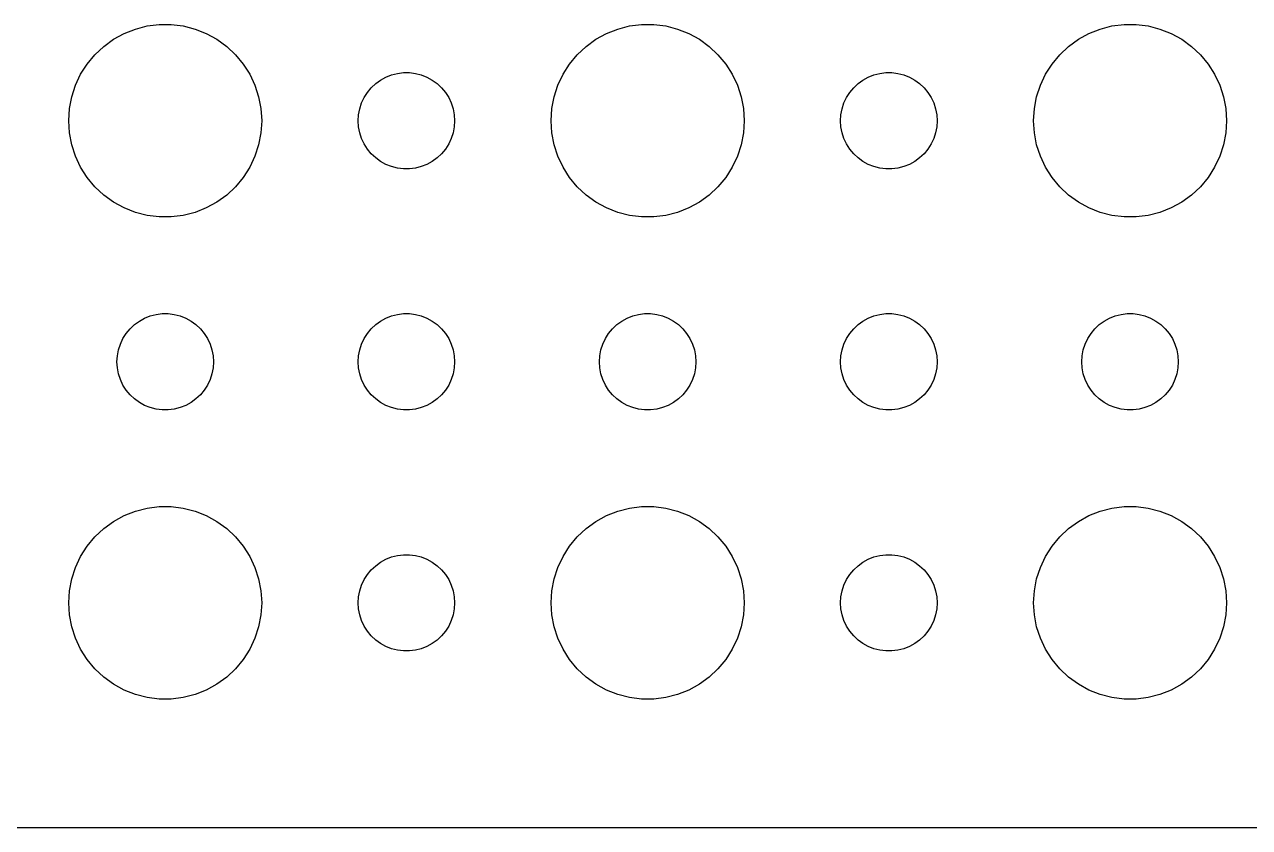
# Model space of a CAD drawing. Header units: metres. Extents: x -134 to 134, y 518 to 1078.
# Drawn here: x 63.12 to 101.21, y 860.01 to 884.99 of the extents above; entities that cross this region are included whole.
import ezdxf

# ---------------------------------------------------------------- set-up
doc = ezdxf.new("R2010")
doc.units = ezdxf.units.M

msp = doc.modelspace()

# ---------------------------------------------------------------- linework, layer by layer
for p, q in [((66.2227, 884.714), (66.573, 884.853)), ((66.573, 884.853), (66.9379, 884.947)), ((66.9379, 884.947), (67.3116, 884.994)), ((67.3116, 884.994), (67.6884, 884.994)), ((67.6884, 884.994), (68.0621, 884.947)), ((68.0621, 884.947), (68.427, 884.853)), ((68.427, 884.853), (68.7773, 884.714)), ((81.2227, 884.714), (81.573, 884.853)), ((81.573, 884.853), (81.9379, 884.947)), ((81.9379, 884.947), (82.3116, 884.994)), ((82.3116, 884.994), (82.6884, 884.994)), ((82.6884, 884.994), (83.0621, 884.947)), ((83.0621, 884.947), (83.427, 884.853)), ((83.427, 884.853), (83.7773, 884.714)), ((96.2227, 884.714), (96.573, 884.853)), ((96.573, 884.853), (96.9379, 884.947)), ((96.9379, 884.947), (97.3116, 884.994)), ((97.3116, 884.994), (97.6884, 884.994)), ((97.6884, 884.994), (98.0621, 884.947)), ((98.0621, 884.947), (98.427, 884.853)), ((98.427, 884.853), (98.7773, 884.714)), ((65.5877, 884.312), (65.8925, 884.533)), ((65.8925, 884.533), (66.2227, 884.714)), ((68.7773, 884.714), (69.1075, 884.533)), ((69.1075, 884.533), (69.4123, 884.312)), ((80.5877, 884.312), (80.8925, 884.533)), ((80.8925, 884.533), (81.2227, 884.714)), ((83.7773, 884.714), (84.1075, 884.533)), ((84.1075, 884.533), (84.4123, 884.312)), ((95.5877, 884.312), (95.8925, 884.533)), ((95.8925, 884.533), (96.2227, 884.714)), ((98.7773, 884.714), (99.1075, 884.533)), ((99.1075, 884.533), (99.4123, 884.312)), ((65.073, 883.763), (65.3131, 884.054)), ((65.3131, 884.054), (65.5877, 884.312)), ((69.4123, 884.312), (69.6869, 884.054)), ((69.6869, 884.054), (69.927, 883.763)), ((80.073, 883.763), (80.3131, 884.054)), ((80.3131, 884.054), (80.5877, 884.312)), ((84.4123, 884.312), (84.6869, 884.054)), ((84.6869, 884.054), (84.927, 883.763)), ((95.073, 883.763), (95.3131, 884.054)), ((95.3131, 884.054), (95.5877, 884.312)), ((99.4123, 884.312), (99.6869, 884.054)), ((99.6869, 884.054), (99.927, 883.763)), ((64.8711, 883.445), (65.073, 883.763)), ((69.927, 883.763), (70.1289, 883.445)), ((79.8711, 883.445), (80.073, 883.763)), ((84.927, 883.763), (85.1289, 883.445)), ((94.8711, 883.445), (95.073, 883.763)), ((99.927, 883.763), (100.129, 883.445)), ((64.7107, 883.104), (64.8711, 883.445)), ((70.1289, 883.445), (70.2893, 883.104)), ((74.1963, 883.266), (74.3613, 883.357)), ((74.3613, 883.357), (74.5365, 883.427)), ((74.5365, 883.427), (74.7189, 883.473)), ((74.7189, 883.473), (74.9058, 883.497)), ((74.9058, 883.497), (75.0942, 883.497)), ((75.0942, 883.497), (75.2811, 883.473)), ((75.2811, 883.473), (75.4635, 883.427)), ((75.4635, 883.427), (75.6387, 883.357)), ((75.6387, 883.357), (75.8037, 883.266)), ((79.7107, 883.104), (79.8711, 883.445)), ((85.1289, 883.445), (85.2893, 883.104)), ((89.1963, 883.266), (89.3613, 883.357)), ((89.3613, 883.357), (89.5365, 883.427)), ((89.5365, 883.427), (89.7189, 883.473)), ((89.7189, 883.473), (89.9058, 883.497)), ((89.9058, 883.497), (90.0942, 883.497)), ((90.0942, 883.497), (90.2811, 883.473)), ((90.2811, 883.473), (90.4635, 883.427)), ((90.4635, 883.427), (90.6387, 883.357)), ((90.6387, 883.357), (90.8037, 883.266)), ((94.7107, 883.104), (94.8711, 883.445)), ((100.129, 883.445), (100.289, 883.104)), ((64.5943, 882.746), (64.7107, 883.104)), ((70.2893, 883.104), (70.4057, 882.746)), ((73.7865, 882.882), (73.9065, 883.027)), ((73.9065, 883.027), (74.0439, 883.156)), ((74.0439, 883.156), (74.1963, 883.266)), ((75.8037, 883.266), (75.9561, 883.156)), ((75.9561, 883.156), (76.0934, 883.027)), ((76.0934, 883.027), (76.2135, 882.882)), ((79.5943, 882.746), (79.7107, 883.104)), ((85.2893, 883.104), (85.4057, 882.746)), ((88.7865, 882.882), (88.9065, 883.027)), ((88.9065, 883.027), (89.0439, 883.156)), ((89.0439, 883.156), (89.1963, 883.266)), ((90.8037, 883.266), (90.9561, 883.156)), ((90.9561, 883.156), (91.0934, 883.027)), ((91.0934, 883.027), (91.2135, 882.882)), ((94.5943, 882.746), (94.7107, 883.104)), ((100.289, 883.104), (100.406, 882.746)), ((64.5237, 882.376), (64.5943, 882.746)), ((70.4057, 882.746), (70.4763, 882.376)), ((73.5471, 882.373), (73.6053, 882.552)), ((73.6053, 882.552), (73.6855, 882.723)), ((73.6855, 882.723), (73.7865, 882.882)), ((76.2135, 882.882), (76.3145, 882.723)), ((76.3145, 882.723), (76.3947, 882.552)), ((76.3947, 882.552), (76.4529, 882.373)), ((79.5237, 882.376), (79.5943, 882.746)), ((85.4057, 882.746), (85.4763, 882.376)), ((88.5471, 882.373), (88.6053, 882.552)), ((88.6053, 882.552), (88.6855, 882.723)), ((88.6855, 882.723), (88.7865, 882.882)), ((91.2135, 882.882), (91.3145, 882.723)), ((91.3145, 882.723), (91.3947, 882.552)), ((91.3947, 882.552), (91.4529, 882.373)), ((94.5237, 882.376), (94.5943, 882.746)), ((100.406, 882.746), (100.476, 882.376)), ((64.5, 882), (64.5237, 882.376)), ((70.4763, 882.376), (70.5, 882)), ((73.5, 882), (73.5118, 882.188)), ((73.5118, 882.188), (73.5471, 882.373)), ((76.4529, 882.373), (76.4882, 882.188)), ((76.4882, 882.188), (76.5, 882)), ((79.5, 882), (79.5237, 882.376)), ((85.4763, 882.376), (85.5, 882)), ((88.5, 882), (88.5118, 882.188)), ((88.5118, 882.188), (88.5471, 882.373)), ((91.4529, 882.373), (91.4882, 882.188)), ((91.4882, 882.188), (91.5, 882)), ((94.5, 882), (94.5237, 882.376)), ((100.476, 882.376), (100.5, 882)), ((64.5237, 881.624), (64.5, 882)), ((70.5, 882), (70.4763, 881.624)), ((73.5118, 881.812), (73.5, 882)), ((73.5471, 881.627), (73.5118, 881.812)), ((76.4882, 881.812), (76.4529, 881.627)), ((76.5, 882), (76.4882, 881.812)), ((79.5237, 881.624), (79.5, 882)), ((85.5, 882), (85.4763, 881.624)), ((88.5118, 881.812), (88.5, 882)), ((88.5471, 881.627), (88.5118, 881.812)), ((91.4882, 881.812), (91.4529, 881.627)), ((91.5, 882), (91.4882, 881.812)), ((94.5237, 881.624), (94.5, 882)), ((100.5, 882), (100.476, 881.624)), ((64.5943, 881.254), (64.5237, 881.624)), ((70.4763, 881.624), (70.4057, 881.254)), ((73.6053, 881.448), (73.5471, 881.627)), ((73.6855, 881.277), (73.6053, 881.448)), ((76.3947, 881.448), (76.3145, 881.277)), ((76.4529, 881.627), (76.3947, 881.448)), ((79.5943, 881.254), (79.5237, 881.624)), ((85.4763, 881.624), (85.4057, 881.254)), ((88.6053, 881.448), (88.5471, 881.627)), ((88.6855, 881.277), (88.6053, 881.448)), ((91.3947, 881.448), (91.3145, 881.277)), ((91.4529, 881.627), (91.3947, 881.448)), ((94.5943, 881.254), (94.5237, 881.624)), ((100.476, 881.624), (100.406, 881.254)), ((64.7107, 880.896), (64.5943, 881.254)), ((70.4057, 881.254), (70.2893, 880.896)), ((73.7865, 881.118), (73.6855, 881.277)), ((73.9065, 880.973), (73.7865, 881.118)), ((76.2135, 881.118), (76.0934, 880.973)), ((76.3145, 881.277), (76.2135, 881.118)), ((79.7107, 880.896), (79.5943, 881.254)), ((85.4057, 881.254), (85.2893, 880.896)), ((88.7865, 881.118), (88.6855, 881.277)), ((88.9065, 880.973), (88.7865, 881.118)), ((91.2135, 881.118), (91.0934, 880.973)), ((91.3145, 881.277), (91.2135, 881.118)), ((94.7107, 880.896), (94.5943, 881.254)), ((100.406, 881.254), (100.289, 880.896)), ((64.8711, 880.555), (64.7107, 880.896)), ((70.2893, 880.896), (70.1289, 880.555)), ((74.0439, 880.844), (73.9065, 880.973)), ((74.1963, 880.734), (74.0439, 880.844)), ((74.3613, 880.643), (74.1963, 880.734)), ((74.5365, 880.573), (74.3613, 880.643)), ((75.6387, 880.643), (75.4635, 880.573)), ((75.8037, 880.734), (75.6387, 880.643)), ((75.9561, 880.844), (75.8037, 880.734)), ((76.0934, 880.973), (75.9561, 880.844)), ((79.8711, 880.555), (79.7107, 880.896)), ((85.2893, 880.896), (85.1289, 880.555)), ((89.0439, 880.844), (88.9065, 880.973)), ((89.1963, 880.734), (89.0439, 880.844)), ((89.3613, 880.643), (89.1963, 880.734)), ((89.5365, 880.573), (89.3613, 880.643)), ((90.6387, 880.643), (90.4635, 880.573)), ((90.8037, 880.734), (90.6387, 880.643)), ((90.9561, 880.844), (90.8037, 880.734)), ((91.0934, 880.973), (90.9561, 880.844)), ((94.8711, 880.555), (94.7107, 880.896)), ((100.289, 880.896), (100.129, 880.555)), ((65.073, 880.237), (64.8711, 880.555)), ((65.3131, 879.946), (65.073, 880.237)), ((69.927, 880.237), (69.6869, 879.946)), ((70.1289, 880.555), (69.927, 880.237)), ((74.7189, 880.527), (74.5365, 880.573)), ((74.9058, 880.503), (74.7189, 880.527)), ((75.0942, 880.503), (74.9058, 880.503)), ((75.2811, 880.527), (75.0942, 880.503)), ((75.4635, 880.573), (75.2811, 880.527)), ((80.073, 880.237), (79.8711, 880.555)), ((80.3131, 879.946), (80.073, 880.237)), ((84.927, 880.237), (84.6869, 879.946)), ((85.1289, 880.555), (84.927, 880.237)), ((89.7189, 880.527), (89.5365, 880.573)), ((89.9058, 880.503), (89.7189, 880.527)), ((90.0942, 880.503), (89.9058, 880.503)), ((90.2811, 880.527), (90.0942, 880.503)), ((90.4635, 880.573), (90.2811, 880.527)), ((95.073, 880.237), (94.8711, 880.555)), ((95.3131, 879.946), (95.073, 880.237)), ((99.927, 880.237), (99.6869, 879.946)), ((100.129, 880.555), (99.927, 880.237)), ((65.5877, 879.688), (65.3131, 879.946)), ((69.6869, 879.946), (69.4123, 879.688)), ((80.5877, 879.688), (80.3131, 879.946)), ((84.6869, 879.946), (84.4123, 879.688)), ((95.5877, 879.688), (95.3131, 879.946)), ((99.6869, 879.946), (99.4123, 879.688)), ((65.8925, 879.467), (65.5877, 879.688)), ((69.4123, 879.688), (69.1075, 879.467)), ((80.8925, 879.467), (80.5877, 879.688)), ((84.4123, 879.688), (84.1075, 879.467)), ((95.8925, 879.467), (95.5877, 879.688)), ((99.4123, 879.688), (99.1075, 879.467)), ((66.2227, 879.286), (65.8925, 879.467)), ((66.573, 879.147), (66.2227, 879.286)), ((66.9379, 879.053), (66.573, 879.147)), ((68.427, 879.147), (68.0621, 879.053)), ((68.7773, 879.286), (68.427, 879.147)), ((69.1075, 879.467), (68.7773, 879.286)), ((81.2227, 879.286), (80.8925, 879.467)), ((81.573, 879.147), (81.2227, 879.286)), ((81.9379, 879.053), (81.573, 879.147)), ((83.427, 879.147), (83.0621, 879.053)), ((83.7773, 879.286), (83.427, 879.147)), ((84.1075, 879.467), (83.7773, 879.286)), ((96.2227, 879.286), (95.8925, 879.467)), ((96.573, 879.147), (96.2227, 879.286)), ((96.9379, 879.053), (96.573, 879.147)), ((98.427, 879.147), (98.0621, 879.053)), ((98.7773, 879.286), (98.427, 879.147)), ((99.1075, 879.467), (98.7773, 879.286)), ((67.3116, 879.006), (66.9379, 879.053)), ((67.6884, 879.006), (67.3116, 879.006)), ((68.0621, 879.053), (67.6884, 879.006)), ((82.3116, 879.006), (81.9379, 879.053)), ((82.6884, 879.006), (82.3116, 879.006)), ((83.0621, 879.053), (82.6884, 879.006)), ((97.3116, 879.006), (96.9379, 879.053)), ((97.6884, 879.006), (97.3116, 879.006)), ((98.0621, 879.053), (97.6884, 879.006)), ((66.5439, 875.656), (66.6963, 875.766)), ((66.6963, 875.766), (66.8613, 875.857)), ((66.8613, 875.857), (67.0365, 875.927)), ((67.0365, 875.927), (67.2189, 875.973)), ((67.2189, 875.973), (67.4058, 875.997)), ((67.4058, 875.997), (67.5942, 875.997)), ((67.5942, 875.997), (67.7811, 875.973)), ((67.7811, 875.973), (67.9635, 875.927)), ((67.9635, 875.927), (68.1387, 875.857)), ((68.1387, 875.857), (68.3037, 875.766)), ((68.3037, 875.766), (68.4561, 875.656)), ((74.0439, 875.656), (74.1963, 875.766)), ((74.1963, 875.766), (74.3613, 875.857)), ((74.3613, 875.857), (74.5365, 875.927)), ((74.5365, 875.927), (74.7189, 875.973)), ((74.7189, 875.973), (74.9058, 875.997)), ((74.9058, 875.997), (75.0942, 875.997)), ((75.0942, 875.997), (75.2811, 875.973)), ((75.2811, 875.973), (75.4635, 875.927)), ((75.4635, 875.927), (75.6387, 875.857)), ((75.6387, 875.857), (75.8037, 875.766)), ((75.8037, 875.766), (75.9561, 875.656)), ((81.5439, 875.656), (81.6963, 875.766)), ((81.6963, 875.766), (81.8613, 875.857)), ((81.8613, 875.857), (82.0365, 875.927)), ((82.0365, 875.927), (82.2189, 875.973)), ((82.2189, 875.973), (82.4058, 875.997)), ((82.4058, 875.997), (82.5942, 875.997)), ((82.5942, 875.997), (82.7811, 875.973)), ((82.7811, 875.973), (82.9635, 875.927)), ((82.9635, 875.927), (83.1387, 875.857)), ((83.1387, 875.857), (83.3037, 875.766)), ((83.3037, 875.766), (83.4561, 875.656)), ((89.0439, 875.656), (89.1963, 875.766)), ((89.1963, 875.766), (89.3613, 875.857)), ((89.3613, 875.857), (89.5365, 875.927)), ((89.5365, 875.927), (89.7189, 875.973)), ((89.7189, 875.973), (89.9058, 875.997)), ((89.9058, 875.997), (90.0942, 875.997)), ((90.0942, 875.997), (90.2811, 875.973)), ((90.2811, 875.973), (90.4635, 875.927)), ((90.4635, 875.927), (90.6387, 875.857)), ((90.6387, 875.857), (90.8037, 875.766)), ((90.8037, 875.766), (90.9561, 875.656)), ((96.5439, 875.656), (96.6963, 875.766)), ((96.6963, 875.766), (96.8613, 875.857)), ((96.8613, 875.857), (97.0365, 875.927)), ((97.0365, 875.927), (97.2189, 875.973)), ((97.2189, 875.973), (97.4058, 875.997)), ((97.4058, 875.997), (97.5942, 875.997)), ((97.5942, 875.997), (97.7811, 875.973)), ((97.7811, 875.973), (97.9635, 875.927)), ((97.9635, 875.927), (98.1387, 875.857)), ((98.1387, 875.857), (98.3037, 875.766)), ((98.3037, 875.766), (98.4561, 875.656)), ((66.1855, 875.223), (66.2865, 875.382)), ((66.2865, 875.382), (66.4065, 875.527)), ((66.4065, 875.527), (66.5439, 875.656)), ((68.4561, 875.656), (68.5934, 875.527)), ((68.5934, 875.527), (68.7135, 875.382)), ((68.7135, 875.382), (68.8145, 875.223)), ((73.6855, 875.223), (73.7865, 875.382)), ((73.7865, 875.382), (73.9065, 875.527)), ((73.9065, 875.527), (74.0439, 875.656)), ((75.9561, 875.656), (76.0934, 875.527)), ((76.0934, 875.527), (76.2135, 875.382)), ((76.2135, 875.382), (76.3145, 875.223)), ((81.1855, 875.223), (81.2865, 875.382)), ((81.2865, 875.382), (81.4065, 875.527)), ((81.4065, 875.527), (81.5439, 875.656)), ((83.4561, 875.656), (83.5934, 875.527)), ((83.5934, 875.527), (83.7135, 875.382)), ((83.7135, 875.382), (83.8145, 875.223)), ((88.6855, 875.223), (88.7865, 875.382)), ((88.7865, 875.382), (88.9065, 875.527)), ((88.9065, 875.527), (89.0439, 875.656)), ((90.9561, 875.656), (91.0934, 875.527)), ((91.0934, 875.527), (91.2135, 875.382)), ((91.2135, 875.382), (91.3145, 875.223)), ((96.1855, 875.223), (96.2865, 875.382)), ((96.2865, 875.382), (96.4065, 875.527)), ((96.4065, 875.527), (96.5439, 875.656)), ((98.4561, 875.656), (98.5934, 875.527)), ((98.5934, 875.527), (98.7135, 875.382)), ((98.7135, 875.382), (98.8145, 875.223)), ((66.0471, 874.873), (66.1053, 875.052)), ((66.1053, 875.052), (66.1855, 875.223)), ((68.8145, 875.223), (68.8947, 875.052)), ((68.8947, 875.052), (68.9529, 874.873)), ((73.5471, 874.873), (73.6053, 875.052)), ((73.6053, 875.052), (73.6855, 875.223)), ((76.3145, 875.223), (76.3947, 875.052)), ((76.3947, 875.052), (76.4529, 874.873)), ((81.0471, 874.873), (81.1053, 875.052)), ((81.1053, 875.052), (81.1855, 875.223)), ((83.8145, 875.223), (83.8947, 875.052)), ((83.8947, 875.052), (83.9529, 874.873)), ((88.5471, 874.873), (88.6053, 875.052)), ((88.6053, 875.052), (88.6855, 875.223)), ((91.3145, 875.223), (91.3947, 875.052)), ((91.3947, 875.052), (91.4529, 874.873)), ((96.0471, 874.873), (96.1053, 875.052)), ((96.1053, 875.052), (96.1855, 875.223)), ((98.8145, 875.223), (98.8947, 875.052)), ((98.8947, 875.052), (98.9529, 874.873)), ((66, 874.5), (66.0118, 874.688)), ((66.0118, 874.688), (66.0471, 874.873)), ((68.9529, 874.873), (68.9882, 874.688)), ((68.9882, 874.688), (69, 874.5)), ((73.5, 874.5), (73.5118, 874.688)), ((73.5118, 874.688), (73.5471, 874.873)), ((76.4529, 874.873), (76.4882, 874.688)), ((76.4882, 874.688), (76.5, 874.5)), ((81, 874.5), (81.0118, 874.688)), ((81.0118, 874.688), (81.0471, 874.873)), ((83.9529, 874.873), (83.9882, 874.688)), ((83.9882, 874.688), (84, 874.5)), ((88.5, 874.5), (88.5118, 874.688)), ((88.5118, 874.688), (88.5471, 874.873)), ((91.4529, 874.873), (91.4882, 874.688)), ((91.4882, 874.688), (91.5, 874.5)), ((96, 874.5), (96.0118, 874.688)), ((96.0118, 874.688), (96.0471, 874.873)), ((98.9529, 874.873), (98.9882, 874.688)), ((98.9882, 874.688), (99, 874.5)), ((66.0118, 874.312), (66, 874.5)), ((66.0471, 874.127), (66.0118, 874.312)), ((68.9882, 874.312), (68.9529, 874.127)), ((69, 874.5), (68.9882, 874.312)), ((73.5118, 874.312), (73.5, 874.5)), ((73.5471, 874.127), (73.5118, 874.312)), ((76.4882, 874.312), (76.4529, 874.127)), ((76.5, 874.5), (76.4882, 874.312)), ((81.0118, 874.312), (81, 874.5)), ((81.0471, 874.127), (81.0118, 874.312)), ((83.9882, 874.312), (83.9529, 874.127)), ((84, 874.5), (83.9882, 874.312)), ((88.5118, 874.312), (88.5, 874.5)), ((88.5471, 874.127), (88.5118, 874.312)), ((91.4882, 874.312), (91.4529, 874.127)), ((91.5, 874.5), (91.4882, 874.312)), ((96.0118, 874.312), (96, 874.5)), ((96.0471, 874.127), (96.0118, 874.312)), ((98.9882, 874.312), (98.9529, 874.127)), ((99, 874.5), (98.9882, 874.312)), ((66.1053, 873.948), (66.0471, 874.127)), ((66.1855, 873.777), (66.1053, 873.948)), ((66.2865, 873.618), (66.1855, 873.777)), ((68.8145, 873.777), (68.7135, 873.618)), ((68.8947, 873.948), (68.8145, 873.777)), ((68.9529, 874.127), (68.8947, 873.948)), ((73.6053, 873.948), (73.5471, 874.127)), ((73.6855, 873.777), (73.6053, 873.948)), ((73.7865, 873.618), (73.6855, 873.777)), ((76.3145, 873.777), (76.2135, 873.618)), ((76.3947, 873.948), (76.3145, 873.777)), ((76.4529, 874.127), (76.3947, 873.948)), ((81.1053, 873.948), (81.0471, 874.127)), ((81.1855, 873.777), (81.1053, 873.948)), ((81.2865, 873.618), (81.1855, 873.777)), ((83.8145, 873.777), (83.7135, 873.618)), ((83.8947, 873.948), (83.8145, 873.777)), ((83.9529, 874.127), (83.8947, 873.948)), ((88.6053, 873.948), (88.5471, 874.127)), ((88.6855, 873.777), (88.6053, 873.948)), ((88.7865, 873.618), (88.6855, 873.777)), ((91.3145, 873.777), (91.2135, 873.618)), ((91.3947, 873.948), (91.3145, 873.777)), ((91.4529, 874.127), (91.3947, 873.948)), ((96.1053, 873.948), (96.0471, 874.127)), ((96.1855, 873.777), (96.1053, 873.948)), ((96.2865, 873.618), (96.1855, 873.777)), ((98.8145, 873.777), (98.7135, 873.618)), ((98.8947, 873.948), (98.8145, 873.777)), ((98.9529, 874.127), (98.8947, 873.948)), ((66.4065, 873.473), (66.2865, 873.618)), ((66.5439, 873.344), (66.4065, 873.473)), ((68.5934, 873.473), (68.4561, 873.344)), ((68.7135, 873.618), (68.5934, 873.473)), ((73.9065, 873.473), (73.7865, 873.618)), ((74.0439, 873.344), (73.9065, 873.473)), ((76.0934, 873.473), (75.9561, 873.344)), ((76.2135, 873.618), (76.0934, 873.473)), ((81.4065, 873.473), (81.2865, 873.618)), ((81.5439, 873.344), (81.4065, 873.473)), ((83.5934, 873.473), (83.4561, 873.344)), ((83.7135, 873.618), (83.5934, 873.473)), ((88.9065, 873.473), (88.7865, 873.618)), ((89.0439, 873.344), (88.9065, 873.473)), ((91.0934, 873.473), (90.9561, 873.344)), ((91.2135, 873.618), (91.0934, 873.473)), ((96.4065, 873.473), (96.2865, 873.618)), ((96.5439, 873.344), (96.4065, 873.473)), ((98.5934, 873.473), (98.4561, 873.344)), ((98.7135, 873.618), (98.5934, 873.473)), ((66.6963, 873.234), (66.5439, 873.344)), ((66.8613, 873.143), (66.6963, 873.234)), ((67.0365, 873.073), (66.8613, 873.143)), ((67.2189, 873.027), (67.0365, 873.073)), ((67.4058, 873.003), (67.2189, 873.027)), ((67.5942, 873.003), (67.4058, 873.003)), ((67.7811, 873.027), (67.5942, 873.003)), ((67.9635, 873.073), (67.7811, 873.027)), ((68.1387, 873.143), (67.9635, 873.073)), ((68.3037, 873.234), (68.1387, 873.143)), ((68.4561, 873.344), (68.3037, 873.234)), ((74.1963, 873.234), (74.0439, 873.344)), ((74.3613, 873.143), (74.1963, 873.234)), ((74.5365, 873.073), (74.3613, 873.143)), ((74.7189, 873.027), (74.5365, 873.073)), ((74.9058, 873.003), (74.7189, 873.027)), ((75.0942, 873.003), (74.9058, 873.003)), ((75.2811, 873.027), (75.0942, 873.003)), ((75.4635, 873.073), (75.2811, 873.027)), ((75.6387, 873.143), (75.4635, 873.073)), ((75.8037, 873.234), (75.6387, 873.143)), ((75.9561, 873.344), (75.8037, 873.234)), ((81.6963, 873.234), (81.5439, 873.344)), ((81.8613, 873.143), (81.6963, 873.234)), ((82.0365, 873.073), (81.8613, 873.143)), ((82.2189, 873.027), (82.0365, 873.073)), ((82.4058, 873.003), (82.2189, 873.027)), ((82.5942, 873.003), (82.4058, 873.003)), ((82.7811, 873.027), (82.5942, 873.003)), ((82.9635, 873.073), (82.7811, 873.027)), ((83.1387, 873.143), (82.9635, 873.073)), ((83.3037, 873.234), (83.1387, 873.143)), ((83.4561, 873.344), (83.3037, 873.234)), ((89.1963, 873.234), (89.0439, 873.344)), ((89.3613, 873.143), (89.1963, 873.234)), ((89.5365, 873.073), (89.3613, 873.143)), ((89.7189, 873.027), (89.5365, 873.073)), ((89.9058, 873.003), (89.7189, 873.027)), ((90.0942, 873.003), (89.9058, 873.003)), ((90.2811, 873.027), (90.0942, 873.003)), ((90.4635, 873.073), (90.2811, 873.027)), ((90.6387, 873.143), (90.4635, 873.073)), ((90.8037, 873.234), (90.6387, 873.143)), ((90.9561, 873.344), (90.8037, 873.234)), ((96.6963, 873.234), (96.5439, 873.344)), ((96.8613, 873.143), (96.6963, 873.234)), ((97.0365, 873.073), (96.8613, 873.143)), ((97.2189, 873.027), (97.0365, 873.073)), ((97.4058, 873.003), (97.2189, 873.027)), ((97.5942, 873.003), (97.4058, 873.003)), ((97.7811, 873.027), (97.5942, 873.003)), ((97.9635, 873.073), (97.7811, 873.027)), ((98.1387, 873.143), (97.9635, 873.073)), ((98.3037, 873.234), (98.1387, 873.143)), ((98.4561, 873.344), (98.3037, 873.234)), ((66.9379, 869.947), (67.3116, 869.994)), ((67.3116, 869.994), (67.6884, 869.994)), ((67.6884, 869.994), (68.0621, 869.947)), ((81.9379, 869.947), (82.3116, 869.994)), ((82.3116, 869.994), (82.6884, 869.994)), ((82.6884, 869.994), (83.0621, 869.947)), ((96.9379, 869.947), (97.3116, 869.994)), ((97.3116, 869.994), (97.6884, 869.994)), ((97.6884, 869.994), (98.0621, 869.947)), ((65.8925, 869.533), (66.2227, 869.714)), ((66.2227, 869.714), (66.573, 869.853)), ((66.573, 869.853), (66.9379, 869.947)), ((68.0621, 869.947), (68.427, 869.853)), ((68.427, 869.853), (68.7773, 869.714)), ((68.7773, 869.714), (69.1075, 869.533)), ((80.8925, 869.533), (81.2227, 869.714)), ((81.2227, 869.714), (81.573, 869.853)), ((81.573, 869.853), (81.9379, 869.947)), ((83.0621, 869.947), (83.427, 869.853)), ((83.427, 869.853), (83.7773, 869.714)), ((83.7773, 869.714), (84.1075, 869.533)), ((95.8925, 869.533), (96.2227, 869.714)), ((96.2227, 869.714), (96.573, 869.853)), ((96.573, 869.853), (96.9379, 869.947)), ((98.0621, 869.947), (98.427, 869.853)), ((98.427, 869.853), (98.7773, 869.714)), ((98.7773, 869.714), (99.1075, 869.533)), ((65.3131, 869.054), (65.5877, 869.312)), ((65.5877, 869.312), (65.8925, 869.533)), ((69.1075, 869.533), (69.4123, 869.312)), ((69.4123, 869.312), (69.6869, 869.054)), ((80.3131, 869.054), (80.5877, 869.312)), ((80.5877, 869.312), (80.8925, 869.533)), ((84.1075, 869.533), (84.4123, 869.312)), ((84.4123, 869.312), (84.6869, 869.054)), ((95.3131, 869.054), (95.5877, 869.312)), ((95.5877, 869.312), (95.8925, 869.533)), ((99.1075, 869.533), (99.4123, 869.312)), ((99.4123, 869.312), (99.6869, 869.054)), ((65.073, 868.763), (65.3131, 869.054)), ((69.6869, 869.054), (69.927, 868.763)), ((80.073, 868.763), (80.3131, 869.054)), ((84.6869, 869.054), (84.927, 868.763)), ((95.073, 868.763), (95.3131, 869.054)), ((99.6869, 869.054), (99.927, 868.763)), ((64.7107, 868.104), (64.8711, 868.445)), ((64.8711, 868.445), (65.073, 868.763)), ((69.927, 868.763), (70.1289, 868.445)), ((70.1289, 868.445), (70.2893, 868.104)), ((74.3613, 868.357), (74.5365, 868.427)), ((74.5365, 868.427), (74.7189, 868.473)), ((74.7189, 868.473), (74.9058, 868.497)), ((74.9058, 868.497), (75.0942, 868.497)), ((75.0942, 868.497), (75.2811, 868.473)), ((75.2811, 868.473), (75.4635, 868.427)), ((75.4635, 868.427), (75.6387, 868.357)), ((79.7107, 868.104), (79.8711, 868.445)), ((79.8711, 868.445), (80.073, 868.763)), ((84.927, 868.763), (85.1289, 868.445)), ((85.1289, 868.445), (85.2893, 868.104)), ((89.3613, 868.357), (89.5365, 868.427)), ((89.5365, 868.427), (89.7189, 868.473)), ((89.7189, 868.473), (89.9058, 868.497)), ((89.9058, 868.497), (90.0942, 868.497)), ((90.0942, 868.497), (90.2811, 868.473)), ((90.2811, 868.473), (90.4635, 868.427)), ((90.4635, 868.427), (90.6387, 868.357)), ((94.7107, 868.104), (94.8711, 868.445)), ((94.8711, 868.445), (95.073, 868.763)), ((99.927, 868.763), (100.129, 868.445)), ((100.129, 868.445), (100.289, 868.104)), ((64.5943, 867.746), (64.7107, 868.104)), ((70.2893, 868.104), (70.4057, 867.746)), ((73.9065, 868.027), (74.0439, 868.156)), ((74.0439, 868.156), (74.1963, 868.266)), ((74.1963, 868.266), (74.3613, 868.357)), ((75.6387, 868.357), (75.8037, 868.266)), ((75.8037, 868.266), (75.9561, 868.156)), ((75.9561, 868.156), (76.0934, 868.027)), ((79.5943, 867.746), (79.7107, 868.104)), ((85.2893, 868.104), (85.4057, 867.746)), ((88.9065, 868.027), (89.0439, 868.156)), ((89.0439, 868.156), (89.1963, 868.266)), ((89.1963, 868.266), (89.3613, 868.357)), ((90.6387, 868.357), (90.8037, 868.266)), ((90.8037, 868.266), (90.9561, 868.156)), ((90.9561, 868.156), (91.0934, 868.027)), ((94.5943, 867.746), (94.7107, 868.104)), ((100.289, 868.104), (100.406, 867.746)), ((64.5237, 867.376), (64.5943, 867.746)), ((70.4057, 867.746), (70.4763, 867.376)), ((73.6053, 867.552), (73.6855, 867.723)), ((73.6855, 867.723), (73.7865, 867.882)), ((73.7865, 867.882), (73.9065, 868.027)), ((76.0934, 868.027), (76.2135, 867.882)), ((76.2135, 867.882), (76.3145, 867.723)), ((76.3145, 867.723), (76.3947, 867.552)), ((79.5237, 867.376), (79.5943, 867.746)), ((85.4057, 867.746), (85.4763, 867.376)), ((88.6053, 867.552), (88.6855, 867.723)), ((88.6855, 867.723), (88.7865, 867.882)), ((88.7865, 867.882), (88.9065, 868.027)), ((91.0934, 868.027), (91.2135, 867.882)), ((91.2135, 867.882), (91.3145, 867.723)), ((91.3145, 867.723), (91.3947, 867.552)), ((94.5237, 867.376), (94.5943, 867.746)), ((100.406, 867.746), (100.476, 867.376)), ((64.5, 867), (64.5237, 867.376)), ((70.4763, 867.376), (70.5, 867)), ((73.5118, 867.188), (73.5471, 867.373)), ((73.5471, 867.373), (73.6053, 867.552)), ((76.3947, 867.552), (76.4529, 867.373)), ((76.4529, 867.373), (76.4882, 867.188)), ((79.5, 867), (79.5237, 867.376)), ((85.4763, 867.376), (85.5, 867)), ((88.5118, 867.188), (88.5471, 867.373)), ((88.5471, 867.373), (88.6053, 867.552)), ((91.3947, 867.552), (91.4529, 867.373)), ((91.4529, 867.373), (91.4882, 867.188)), ((94.5, 867), (94.5237, 867.376)), ((100.476, 867.376), (100.5, 867)), ((64.5237, 866.624), (64.5, 867)), ((70.5, 867), (70.4763, 866.624)), ((73.5, 867), (73.5118, 867.188)), ((73.5118, 866.812), (73.5, 867)), ((76.4882, 867.188), (76.5, 867)), ((76.5, 867), (76.4882, 866.812)), ((79.5237, 866.624), (79.5, 867)), ((85.5, 867), (85.4763, 866.624)), ((88.5, 867), (88.5118, 867.188)), ((88.5118, 866.812), (88.5, 867)), ((91.4882, 867.188), (91.5, 867)), ((91.5, 867), (91.4882, 866.812)), ((94.5237, 866.624), (94.5, 867)), ((100.5, 867), (100.476, 866.624)), ((64.5943, 866.254), (64.5237, 866.624)), ((70.4763, 866.624), (70.4057, 866.254)), ((73.5471, 866.627), (73.5118, 866.812)), ((73.6053, 866.448), (73.5471, 866.627)), ((76.4529, 866.627), (76.3947, 866.448)), ((76.4882, 866.812), (76.4529, 866.627)), ((79.5943, 866.254), (79.5237, 866.624)), ((85.4763, 866.624), (85.4057, 866.254)), ((88.5471, 866.627), (88.5118, 866.812)), ((88.6053, 866.448), (88.5471, 866.627)), ((91.4529, 866.627), (91.3947, 866.448)), ((91.4882, 866.812), (91.4529, 866.627)), ((94.5943, 866.254), (94.5237, 866.624)), ((100.476, 866.624), (100.406, 866.254)), ((64.7107, 865.896), (64.5943, 866.254)), ((70.4057, 866.254), (70.2893, 865.896)), ((73.6855, 866.277), (73.6053, 866.448)), ((73.7865, 866.118), (73.6855, 866.277)), ((76.3145, 866.277), (76.2135, 866.118)), ((76.3947, 866.448), (76.3145, 866.277)), ((79.7107, 865.896), (79.5943, 866.254)), ((85.4057, 866.254), (85.2893, 865.896)), ((88.6855, 866.277), (88.6053, 866.448)), ((88.7865, 866.118), (88.6855, 866.277)), ((91.3145, 866.277), (91.2135, 866.118)), ((91.3947, 866.448), (91.3145, 866.277)), ((94.7107, 865.896), (94.5943, 866.254)), ((100.406, 866.254), (100.289, 865.896)), ((64.8711, 865.555), (64.7107, 865.896)), ((70.2893, 865.896), (70.1289, 865.555)), ((73.9065, 865.973), (73.7865, 866.118)), ((74.0439, 865.844), (73.9065, 865.973)), ((74.1963, 865.734), (74.0439, 865.844)), ((75.9561, 865.844), (75.8037, 865.734)), ((76.0934, 865.973), (75.9561, 865.844)), ((76.2135, 866.118), (76.0934, 865.973)), ((79.8711, 865.555), (79.7107, 865.896)), ((85.2893, 865.896), (85.1289, 865.555)), ((88.9065, 865.973), (88.7865, 866.118)), ((89.0439, 865.844), (88.9065, 865.973)), ((89.1963, 865.734), (89.0439, 865.844)), ((90.9561, 865.844), (90.8037, 865.734)), ((91.0934, 865.973), (90.9561, 865.844)), ((91.2135, 866.118), (91.0934, 865.973)), ((94.8711, 865.555), (94.7107, 865.896)), ((100.289, 865.896), (100.129, 865.555)), ((65.073, 865.237), (64.8711, 865.555)), ((70.1289, 865.555), (69.927, 865.237)), ((74.3613, 865.643), (74.1963, 865.734)), ((74.5365, 865.573), (74.3613, 865.643)), ((74.7189, 865.527), (74.5365, 865.573)), ((74.9058, 865.503), (74.7189, 865.527)), ((75.0942, 865.503), (74.9058, 865.503)), ((75.2811, 865.527), (75.0942, 865.503)), ((75.4635, 865.573), (75.2811, 865.527)), ((75.6387, 865.643), (75.4635, 865.573)), ((75.8037, 865.734), (75.6387, 865.643)), ((80.073, 865.237), (79.8711, 865.555)), ((85.1289, 865.555), (84.927, 865.237)), ((89.3613, 865.643), (89.1963, 865.734)), ((89.5365, 865.573), (89.3613, 865.643)), ((89.7189, 865.527), (89.5365, 865.573)), ((89.9058, 865.503), (89.7189, 865.527)), ((90.0942, 865.503), (89.9058, 865.503)), ((90.2811, 865.527), (90.0942, 865.503)), ((90.4635, 865.573), (90.2811, 865.527)), ((90.6387, 865.643), (90.4635, 865.573)), ((90.8037, 865.734), (90.6387, 865.643)), ((95.073, 865.237), (94.8711, 865.555)), ((100.129, 865.555), (99.927, 865.237)), ((65.3131, 864.946), (65.073, 865.237)), ((69.927, 865.237), (69.6869, 864.946)), ((80.3131, 864.946), (80.073, 865.237)), ((84.927, 865.237), (84.6869, 864.946)), ((95.3131, 864.946), (95.073, 865.237)), ((99.927, 865.237), (99.6869, 864.946)), ((65.5877, 864.688), (65.3131, 864.946)), ((65.8925, 864.467), (65.5877, 864.688)), ((69.4123, 864.688), (69.1075, 864.467)), ((69.6869, 864.946), (69.4123, 864.688)), ((80.5877, 864.688), (80.3131, 864.946)), ((80.8925, 864.467), (80.5877, 864.688)), ((84.4123, 864.688), (84.1075, 864.467)), ((84.6869, 864.946), (84.4123, 864.688)), ((95.5877, 864.688), (95.3131, 864.946)), ((95.8925, 864.467), (95.5877, 864.688)), ((99.4123, 864.688), (99.1075, 864.467)), ((99.6869, 864.946), (99.4123, 864.688)), ((66.2227, 864.286), (65.8925, 864.467)), ((66.573, 864.147), (66.2227, 864.286)), ((68.7773, 864.286), (68.427, 864.147)), ((69.1075, 864.467), (68.7773, 864.286)), ((81.2227, 864.286), (80.8925, 864.467)), ((81.573, 864.147), (81.2227, 864.286)), ((83.7773, 864.286), (83.427, 864.147)), ((84.1075, 864.467), (83.7773, 864.286)), ((96.2227, 864.286), (95.8925, 864.467)), ((96.573, 864.147), (96.2227, 864.286)), ((98.7773, 864.286), (98.427, 864.147)), ((99.1075, 864.467), (98.7773, 864.286)), ((66.9379, 864.053), (66.573, 864.147)), ((67.3116, 864.006), (66.9379, 864.053)), ((67.6884, 864.006), (67.3116, 864.006)), ((68.0621, 864.053), (67.6884, 864.006)), ((68.427, 864.147), (68.0621, 864.053)), ((81.9379, 864.053), (81.573, 864.147)), ((82.3116, 864.006), (81.9379, 864.053)), ((82.6884, 864.006), (82.3116, 864.006)), ((83.0621, 864.053), (82.6884, 864.006)), ((83.427, 864.147), (83.0621, 864.053)), ((96.9379, 864.053), (96.573, 864.147)), ((97.3116, 864.006), (96.9379, 864.053)), ((97.6884, 864.006), (97.3116, 864.006)), ((98.0621, 864.053), (97.6884, 864.006)), ((98.427, 864.147), (98.0621, 864.053)), ((-129.814, 860.01), (129.814, 860.01))]:
    msp.add_line(p, q)

doc.saveas('drawing.dxf')
